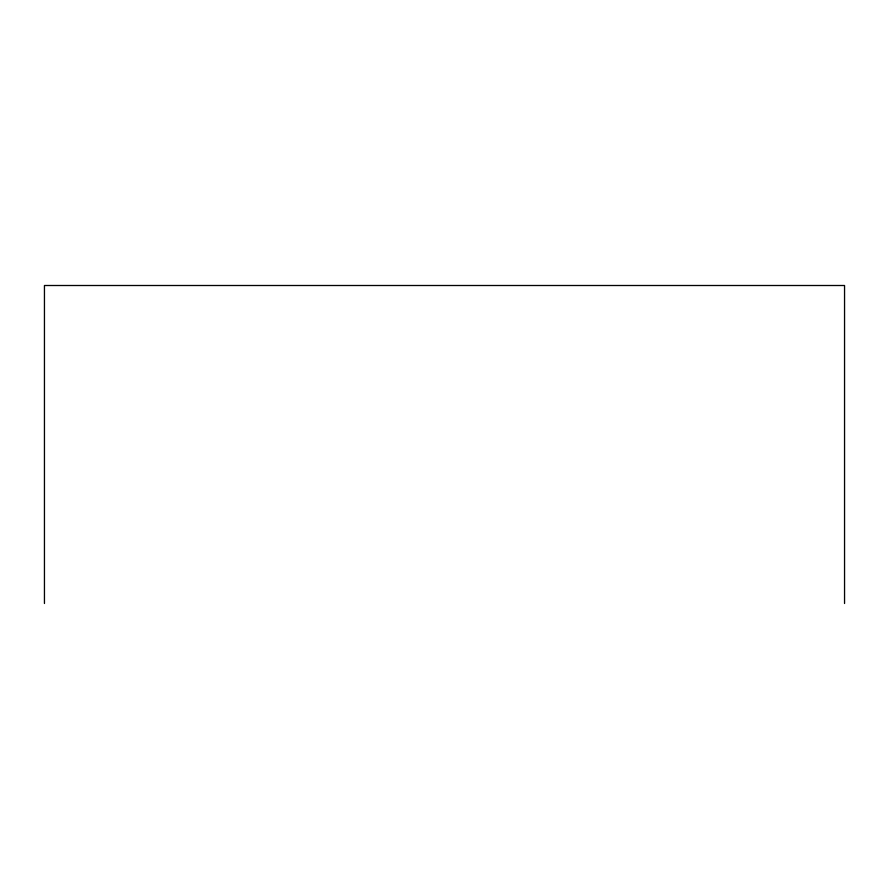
<?xml version="1.0" encoding="UTF-8"?>
<svg xmlns="http://www.w3.org/2000/svg" width="889" height="889" viewBox="0 0 889 889"><rect width="100%" height="100%" fill="white"/><g stroke="black" fill="none" stroke-linecap="round" stroke-linejoin="round"><path stroke-width="1.33" d="M844.55 603.498L844.55 285.502L44.45 285.502L44.45 603.498"/></g></svg>
